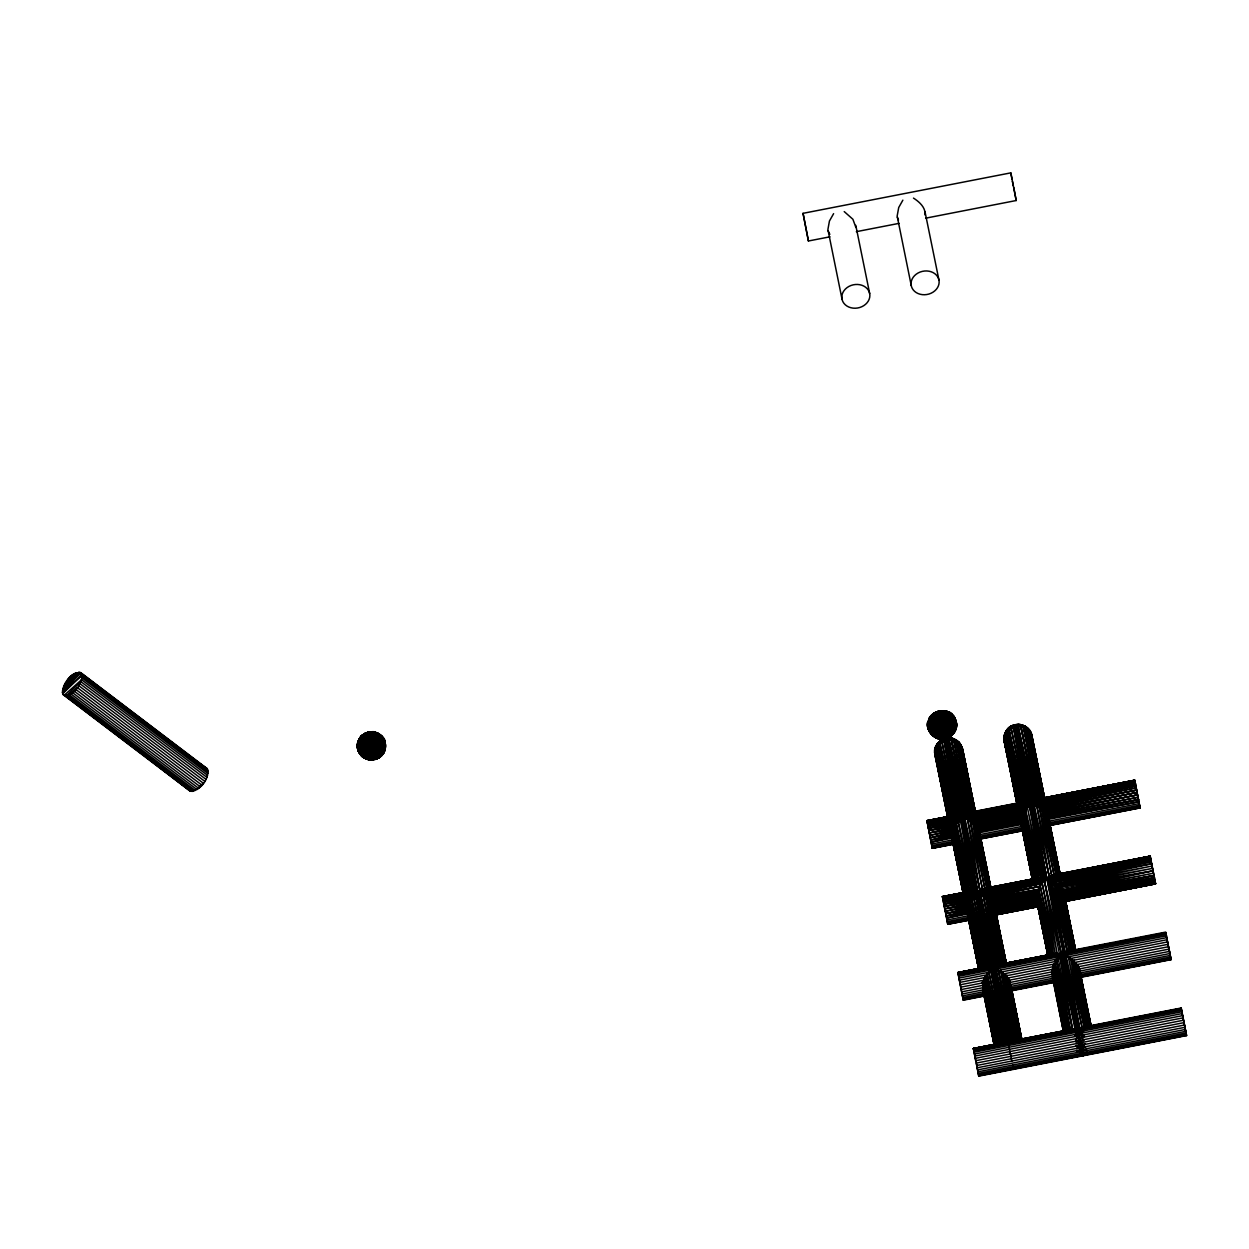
<?xml version="1.0" encoding="UTF-8"?>
<svg xmlns="http://www.w3.org/2000/svg" width="1249" height="1249" viewBox="0 0 1249 1249"><rect width="100%" height="100%" fill="white"/><g stroke="black" fill="none" stroke-linecap="round" stroke-linejoin="round"><path stroke-width="1.5" d="M829.976 236.81L808.415 240.995L803.045 213.329L1010.831 172.862L1016.202 200.527L925.681 218.169M808.415 240.995L803.045 213.329M944.869 909.678L942.417 896.626L970.13 891.24L982.401 891.911L979.357 891.88L994.235 967.101L988.412 969.677L997.889 967.834L990.348 968.506L1007.006 1043.555L1008.505 1043.977L1015.702 1040.214L1071.689 1029.332M985.149 995.875L963.276 1000.215L957.905 972.549L986.007 967.116L993.017 968.053L998.263 967.351M1184.099 1022.619L1186.55 1035.593L978.763 1076.138L976.312 1063.086L1184.099 1022.619L1181.179 1008.005L1082.945 1027.146M1010.831 172.94L1011.971 179.107M1016.202 200.527L1013.751 187.475M1137.168 793.287L1134.716 780.25L1038.512 798.954L1026.694 804.34M1140.087 807.838L1050.659 825.246L1140.087 807.9L1137.636 794.864L1044.305 812.521M1155.575 883.761L1065.054 901.481L1155.575 883.761L1150.204 856.174L1054 874.878C1043.664 878.188 1035.764 889.585 1036.701 900.513L1048.192 956.734L1036.701 900.513L994.657 908.71M1067.458 951.223L1165.692 932.097L1166.831 938.327M1076.06 964.728L1168.611 946.695L1171.062 959.747L1169.923 954.205M1181.179 1008.005L1184.552 1025.835M1186.55 1035.671L1186.066 1033.423M373.31 758.643C368.346 762.686 364.193 727.48 374.575 732.273C383.552 737.987 363.334 745.372 361.991 736.957C370.922 723.78 395.777 754.396 375.84 758.127C354.013 765.949 358.088 734.412 374.107 732.133C391.999 737.207 362.272 752.039 359.712 739.08C367.955 722.749 380.523 747.308 378.509 757.144C371.015 766.652 374.435 738.643 369.017 733.741C366.722 730.103 374.45 742.624 374.341 745.153C374.856 748.385 379.883 759.142 374.528 758.846M855.893 227.474L852.895 219.262L844.215 211.581M357.963 743.405C355.481 764.841 403.63 746.605 377.307 733.147C369.048 728.386 367.799 735.833 369.314 742.733C369.798 746.324 370.422 761.515 373.701 758.596M938.296 712.476L938.436 711.243L943.651 738.752M62.45 692.399C63.137 683.625 71.224 670.9 80.982 672.852L206.975 768.494C210.628 777.799 199.949 791.741 190.051 791.039L63.246 694.709L62.45 692.399L82.059 674.866L80.982 672.852L62.778 689.151M361.398 736.083C357.027 746.761 382.053 743.967 378.666 734.334C372.186 729.307 363.459 737.316 361.055 743.498C359.525 747.214 359.134 751.773 361.336 755.317C364.474 759.345 361.586 755.255 360.321 753.772C349.907 742.031 368.986 728.37 380.008 735.599M944.4 738.393L939.545 713.366C928.897 709.822 936.609 722.547 943.62 716.38C951.722 710.587 937 709.635 939.545 713.366C947.039 720.985 940.716 752.304 955.797 729.4C958.498 722.781 954.08 715.099 947.132 713.647C933.284 708.605 945.54 727.808 944.338 734.225L935.923 734.584L929.693 731.82C925.103 722.359 937.843 714.647 940.669 711.243M357.386 746.98L357.355 745.372M377.307 733.147C370.375 731.836 363.24 736.691 360.149 742.733L357.401 745.044L360.789 736.645L357.417 744.404L359.337 753.069L365.801 758.752L370.953 758.689M357.823 749.541C353.326 734.1 375.668 729.197 383.818 739.939C378.041 725.591 352.062 737.691 358.588 751.648M357.745 748.9L359.306 749.728L358.806 748.822L359.072 752.195L358.198 748.541L358.073 749.822L358.994 752.523L362.553 756.847M357.87 742.203L357.573 743.467L359.493 739.736C365.067 727.902 388.689 736.27 385.035 749.572C387.096 736.941 367.034 728.557 359.431 738.518C354.497 750.352 375.918 749.228 380.851 742.609C388.345 734.256 366.488 725.981 367.752 738.502C366.035 743.779 365.286 763.201 373.498 758.627M380.336 734.927C387.362 746.184 356.964 752.085 359.103 739.065M376.308 734.069L375.496 732.991C392.982 738.94 360.227 753.647 359.197 739.361C367.409 721.173 395.215 752.897 376.417 758.424M373.295 759.423C368.658 759.486 357.979 757.753 361.32 751.695C360.227 743.093 368.049 729.135 377.963 733.413M375.387 759.439C376.121 754.412 372.577 733.335 366.55 733.881C364.146 737.441 371.999 737.472 372.702 734.474C370.688 730.15 359.65 734.178 361.461 739.143C365.411 745.512 383.521 739.439 376.011 732.585M369.72 732.086C391.811 734.896 352.077 746.793 366.176 732.898C374.825 736.582 381.476 748.479 378.79 757.706C371.921 759.127 384.005 758.549 385.332 748.323M365.254 734.271L364.255 735.208L364.817 733.725L368.752 732.039L373.966 758.986L380.492 756.582L381.757 753.772M381.694 736.769L380.664 735.692C390.297 746.652 360.711 754.989 357.667 742.843M383.006 751.289L382.444 754.646L378.666 757.003M382.647 737.378C388.064 749.541 359.119 755.551 357.807 743.124M357.339 746.012C358.291 760.407 389.657 754.006 384.052 740.876L384.192 741.844C386.971 747.292 383.818 755.395 378.15 758.252M358.104 741.313C366.722 722.406 396.963 747.105 378.65 758.034M385.441 744.154L385.082 749.244L381.741 754.162M385.504 746.73L383.802 752.71M384.52 751.071L385.519 744.794M931.301 733.022L928.085 728.276L928.46 724.373C926.914 717.988 933.3 712.133 939.545 713.366L940.325 728.698L943.042 738.971L941.137 737.534L939.529 730.962L939.435 712.836L938.28 729.931L939.873 736.988L942.261 738.986L937.796 738.502L933.362 736.114L930.13 732.96L928.132 728.604L931.301 719.471L939.545 713.366L937.999 711.415L937.359 712.726M955.204 730.852C960.387 721.86 950.942 708.714 941.387 713.054C938.826 714.131 950.817 708.995 952.487 714.896C970.083 741.797 899.202 732.866 939.545 713.366C934.814 707.84 933.503 719.565 940.169 716.458C945.196 717.004 946.461 710.01 940.606 711.29M928.647 721.828L927.695 726.059M928.46 724.373L929.037 731.024L935.345 737.519L931.114 734.209L928.46 729.525L927.726 723.483L929.99 717.988M927.976 721.906L927.71 724.108M956.125 721.516C956.75 733.413 931.114 738.065 928.71 726.949L928.023 722.203L930.208 716.864M927.835 726.372C937.905 755.317 976.125 722.718 940.684 712.617C979.653 712.96 923.214 744.232 929.74 717.582M948.74 736.192L947.429 737.363L951.691 735.489L952.753 732.695M949.662 735.926C951.847 736.332 955.61 730.821 953.518 731.945M953.377 717.02C964.103 731.008 922.699 738.424 928.694 720.907M937.765 711.665C930.443 712.289 933.721 720.985 940.013 718.472C948.584 712.461 955.985 726.044 953.065 733.803L949.818 735.661L954.548 731.867L955.532 727.418L954.798 731.649M931.239 716.864L930.583 717.41C931.832 713.585 936.219 712.117 939.857 711.399C939.201 712.242 942.386 714.241 944.853 713.616C954.954 714.475 961.34 729.4 950.973 734.662M956.5 725.669C953.861 736.551 932.066 740.438 928.132 728.604M956.031 727.012L956.297 722.125M381.476 735.958L382.506 737.129L376.808 733.647C370.157 728.105 364.989 739.252 363.584 744.623C362.678 748.573 362.46 752.975 364.365 756.66C368.502 760.469 364.489 757.113 361.726 755.973C349.174 741.032 382.116 721.219 384.676 743.374L383.084 738.19M366.41 758.33C359.212 757.394 356.746 748.416 360.149 742.733M384.208 743.873L384.192 741.844M955.204 722.812L954.127 717.113L950.13 712.976M376.948 758.065C385.41 756.41 380.055 744.545 376.417 740.298C373.904 737.347 370.797 734.037 366.722 733.741C361.195 734.615 364.458 734.318 368.268 734.131C392.904 736.145 387.362 763.92 363.959 757.066C360.18 750.914 362.444 742.765 366.394 737.238C368.19 733.819 380.32 728.963 369.766 733.694C362.585 739.065 359.884 762.998 372.764 758.627M384.817 744.841L384.036 748.729L377.573 753.131L367.503 754.849L359.571 752.429L360.243 754.396M357.401 746.34L359.041 739.283M383.974 747.464L384.676 749.025L383.474 753.272M1181.413 1009.114L1009.723 1043.024L994.844 967.803L995.64 967.475L993.626 967.944L1009.723 1043.024L1082.633 1030.269L1080.198 1030.191L1077.762 1030.487L1075.857 1042.119L1083.945 1040.542L1077.528 1029.348L1012.158 1041.494L995.64 967.475L993.283 966.726L990.441 968.194M944.947 715.474C951.629 718.394 958.03 728.542 952.222 734.99C944.369 739.392 932.191 742.39 934.908 754.568L947.694 817.205M1084.054 1032.345L1077.762 1030.487L1073.156 1032.111L1076.17 1030.878L1046.787 878.64L1015.812 726.793L1013.407 725.388C1006.725 726.996 1003.056 734.553 1004.18 741.079L1016.951 803.716M1016.889 803.076L1004.774 743.046C1002.619 736.723 1005.351 729.447 1011.19 726.075M373.357 731.976C364.286 734.771 362.475 754.755 370.438 759.938M927.726 725.716L928.694 722.765M936.094 712.055L939.545 713.366C937.593 714.522 941.699 714.303 940.31 712.617M956.484 724.077L956.375 726.934M369.782 732.632C369.47 737.004 369.782 755.567 374.762 759.611M1140.087 807.9L1135.497 783.982L962.386 817.908L962.136 814.66L966.913 815.987L982.401 889.069L972.924 893.753L987.288 967.069L957.983 972.893L988.63 967.132L974.86 892.582L972.924 893.753L988.63 967.132L958.139 973.658L991.519 967.632L976.921 892.254C975.594 890.162 980.309 890.412 979.965 891.833L994.235 967.101L1062.274 954.564L1067.739 954.408L1054.781 882.637L1046.787 878.64L1039.387 877.75L982.401 889.069L969.614 818.329M1031.393 801.171L1031.299 802.717L927.71 824.449L932.316 848.29L926.93 820.702L955.048 815.269L966.913 815.987L979.965 890.35L1044.804 878.109L1030.503 802.904C1024.508 803.169 1034.281 799.313 1036.17 802.498L1051.658 875.58L1150.282 856.517L1049.238 876.86L1032.923 802.482L1028.052 803.248L1028.926 803.372L1044.804 878.109L977.53 892.129C977.545 889.413 973.361 892.863 975.734 892.582L991.519 967.632L958.389 974.798L1166.16 934.33L1169.517 952.16M980.153 890.022L978.748 891.942L994.235 967.101L1165.926 933.19L1166.16 934.33M375.403 732.336C363.084 730.337 359.712 762.374 372.592 758.611M63.246 694.709C72.988 697.957 82.153 683.796 82.059 674.866L62.544 693.086M384.364 747.136L384.52 745.512M385.051 745.809L384.255 749.962M360.009 739.986L360.274 738.346L358.338 742.765C361.507 734.896 372.202 731.711 379.696 735.021L378.369 733.631M941.871 710.759L939.623 713.741M962.542 753.303L962.027 747.199L959.201 742.452L953.346 738.534L947.288 737.784L950.864 734.974M1086.708 1051.923L1086.458 1053.719L1078.371 1055.28M384.895 741.625C378.525 725.575 352.827 738.112 358.557 751.352M1005.461 734.193C1007.521 720.142 1030.316 721.969 1031.877 735.692L1044.773 799.188M1031.143 739.002C1033.376 730.681 1024.336 723.233 1016.436 724.623C1013.126 729.65 1001.526 731.867 1004.18 741.079L1017.201 804.559L1003.993 739.033L1017.748 804.387L1004.258 736.957L1018.044 803.45L1005.258 732.913C1011.019 723.749 1029.238 724.139 1031.877 735.692L1044.835 799.563L1031.284 733.709L1044.273 799.219L1030.284 731.883L1043.649 798.47L1027.849 728.51C1021.729 724.498 1012.736 725.903 1006.991 729.9L1005.991 733.007L1019.481 803.794L1023.118 801.952L1031.299 802.717L1135.497 783.982L1134.716 780.25L1038.512 798.954L1023.04 726.996L1018.341 724.279L1015.812 726.793L1009.317 727.652L1007.428 731.243L1021.058 802.654L1005.258 732.913M357.526 743.779C357.792 757.128 383.021 753.131 384.833 741.953C380.367 731.305 361.71 731.492 358.01 742.484L358.51 740.954M953.455 733.585C960.856 724.732 949.802 713.07 940.247 713.241L941.652 710.978L943.495 711.352M993.314 969.552L978.326 890.787M383.115 747.464L383.365 745.856C380.836 735.973 362.944 728.682 359.166 739.502M925.009 214.969C925.852 207.521 919.17 201.729 913.472 198.091M1011.846 1061.025L946.555 740.282L945.103 738.518C938.093 740.095 933.628 747.589 934.908 754.568L947.944 818.048L934.736 752.523C934.455 745.06 940.466 738.221 948.038 738.034L948.522 738.799M934.705 750.758L935.985 746.402C941.559 737.94 957.421 737.441 962.027 747.199L975.391 811.803M1003.977 737.269L1005.742 732.133M385.379 748.01L385.301 744.529M928.913 728.526L929.646 732.148M941.699 741.906L943.182 738.908L946.555 740.282C951.691 738.612 958.842 739.876 961.027 745.372L975.001 812.709L962.027 747.199L962.792 751.227L962.23 750.087M934.408 713.148L936.547 712.18L939.545 713.366C922.402 715.818 927.008 733.788 943.198 728.245C960.122 726.856 956.016 708.979 940.247 713.241L945.056 726.621L946.664 738.112M954.189 731.633C938.826 749.868 920.263 728.011 939.545 713.366L938.826 713.007M384.317 750.493L385.27 747.105M366.129 733.944C366.582 732.101 368.97 732.289 371.546 734.334C370.891 737.019 364.677 735.474 368.112 733.491M993.283 966.726L993.017 968.053L988.053 968.771M1013.282 726.2L1013.485 725.294M379.852 734.74C369.329 728.979 354.045 741.797 359.337 753.069M931.535 715.349L935.595 712.445L939.545 713.366C936.922 720.33 933.019 740.298 945.025 737.925C955.969 734.849 945.274 718.612 940.247 713.241L942.089 710.978L944.369 711.368M954.002 732.913C958.045 724.014 948.772 714.537 940.247 713.241C944.447 705.95 957.218 716.645 947.476 720.564C942.839 724.03 927.929 725.013 930.755 716.192M384.754 749.587L385.348 747.698M927.882 722.531L931.473 716.676L939.545 713.366C935.954 720.361 932.16 737.16 942.573 739.049M956.328 727.246L954.798 730.821M378.822 756.738L381.757 754.708L382.178 747.089M955.797 729.4L956.266 722.484L954.658 720.283M941.684 738.768C931.036 737.394 934.908 719.83 939.545 713.366L934.158 713.21L931.957 716.333L932.753 715.833M1005.757 744.888L1006.038 743.889M1080.323 1056.076L1079.323 1056.092L1085.849 1054.827L1082.883 1055.046M939.623 742.983L940.856 740.282L946.555 740.282C950.942 738.19 957.561 738.705 959.654 743.748L974.361 811.959L961.027 745.372L962.62 749.181L975.516 812.677L962.027 747.199M1008.88 729.51L1010.113 726.793L1020.652 725.607L1025.086 726.372L1027.209 728.87L1042.509 799.313L1029.457 730.134M362.538 735.505L360.93 737.784C361.57 737.144 358.9 737.472 362.413 735.193M380.742 755.536L379.961 755.723M929.412 718.144C927.398 731.243 958.295 725.232 951.348 713.866M948.178 817.018L934.736 752.523L948.475 817.876L934.986 750.446L948.787 816.94L935.657 748.416L937.734 743.389C943.37 740.532 953.377 735.193 957.952 742.359L973.252 812.802L960.184 743.623M935.985 746.402L950.942 816.659L950.224 817.283L936.734 746.496L940.044 741.141L946.555 740.282C951.785 735.333 958.529 740.813 961.355 745.559M936.063 753.725L935.501 756.535L934.908 754.568M937.375 744.498L943.292 739.33L946.555 740.282L950.489 737.894L952.862 738.94M942.417 896.704L970.13 891.24L955.797 821.015L971.8 891.146L942.417 896.626L971.8 891.146L957.437 817.83L969.255 812.443L1023.118 801.952L1009.192 729.697L1011.815 726.356L1015.812 726.793L1022.104 725.154L1025.242 727.777L1040.651 798.845L1083.96 790.539M359.384 751.414C363.147 758.799 377.869 756.02 383.537 750.29L383.365 745.856M929.693 731.82L934.627 737.129L939.779 738.3L934.549 736.52L932.347 729.026L934.393 720.189L939.545 713.366C935.61 711.103 929.756 715.037 928.819 720.017L931.145 715.974L937.999 711.415M384.458 751.32L384.989 749.853L383.1 753.178M383.537 750.29L384.505 748.089M382.444 754.646L384.036 748.729M955.173 730.618L951.691 735.489M956.094 727.589L954.798 730.306M1007.116 730.759L1007.74 729.073L1011.206 726.98M979.653 891.099L979.357 891.88L982.37 890.943L978.748 891.942L981.027 890.225M357.917 741.922L358.588 740.735M383.88 748.947L384.286 747.964M948.038 738.034L946.555 740.282L939.217 742.89M364.24 757.44L367.487 759.439L372.702 759.72M382.194 751.508L382.834 749.993M962.136 814.66L958.795 816.737L960.45 816.596L975.531 891.583L942.901 898.874L947.788 924.291L969.661 920.029L947.788 924.213L945.337 911.239L970.723 905.603M936.438 713.429C942.636 722.375 947.897 705.139 935.47 713.897L939.545 713.366C933.346 719.268 929.006 734.834 939.029 738.799M955.688 727.964L954.736 729.806M362.788 754.818L361.898 756.254L363.99 757.066L360.321 753.772M929.162 718.69L932.082 714.725M954.861 731.43L952.503 734.631M947.694 737.191C957.312 732.741 946.929 717.098 940.247 713.241L942.948 711.071L945.228 711.43M368.814 759.72L363.053 757.035L361.32 751.695M1083.414 1055.686L1082.883 1047.833L1085.131 1043.711L1075.951 1045.491M359.915 753.241L358.635 751.305L361.289 748.557M949.084 737.285L947.21 738.081L947.741 734.162L946.367 727.402L940.247 713.241L943.979 710.993L948.975 712.352M364.739 733.522L361.148 737.066M935.126 712.789L934.705 713.71L936.453 713.007M382.506 753.459L384.895 749.291C379.555 756.894 364.724 760.048 358.728 751.945L364.927 758.362L363.194 756.769M1030.503 802.904L1080.198 1030.191C1083.648 1033.142 1070.159 1033.563 1076.966 1030.659L1061.603 954.704L1044.429 880.873L977.873 893.831L961.246 816.378L958.795 816.737L962.042 816.206L962.932 814.613M1032.189 801.124L1031.299 802.717L1028.255 802.779M1062.571 956.063L1062.04 953.424L996.686 965.571L982.76 893.8L999.075 964.571L1056.092 953.44L1000.215 964.29L994.235 967.101L978.139 892.02L978.826 890.834M360.446 737.129L358.963 740.329M357.464 744.716C360.508 756.113 386.956 750.992 383.552 738.705M384.551 749.025L385.254 745.512M955.75 729.135C940.466 747.292 914.611 728.838 939.545 713.366C930.24 709.963 931.036 722.187 939.498 719.596C945.368 720.97 952.862 711.227 943.495 710.9M993.814 966.71L993.017 968.053L989.021 967.616M935.595 712.445C921.637 719.486 932.004 730.415 943.76 725.763C958.389 724.717 953.346 707.668 940.247 713.241C944.9 719.908 951.082 730.056 947.569 737.972M373.123 758.643L371.952 759.907M953.065 733.803L949.162 737.191M380.57 755.91C388.33 747.573 380.196 755.676 375.762 756.316C371.874 757.503 362.725 758.299 361.96 754.49M382.6 754.349L379.321 756.972M935.204 749.213L936.188 747.667M930.13 717.035L931.114 715.724M373.966 758.986L367.846 759.298L364.302 757.909L374.856 757.862L383.443 753.069M361.211 755.005C363.272 754.911 364.427 760.36 366.972 758.284M383.131 751.757L383.74 750.883M1080.557 1031.549L1077.762 1030.487L1074.952 1035.437L1082.259 1034L1084.382 1036.529M358.401 750.368L359.181 749.431M374.778 759.127C389.11 756.145 372.92 727.168 362.21 735.271M934.564 712.82L932.909 715.146L933.706 714.693M833.614 213.641L829.445 221.011L827.9 229.519L841.998 299.026M902.871 200.152L898.718 207.521L897.157 216.03L911.255 285.553M381.507 755.692L382.428 753.896L381.679 754.568M383.865 752.491L377.62 758.408M933.893 714.1C922.293 719.908 937.39 727.824 944.103 723.265C957.53 722.359 949.802 705.076 940.247 713.241C949.865 714.881 959.029 735.723 947.772 736.364M361.211 754.115L361.336 755.317M1010.675 728.12L1013.439 727.449L1026.928 801.796L965.711 813.724L951.426 740.064L953.783 740.485L969.255 812.443L972.362 812.49L958.576 742M1025.851 727.277L1038.512 798.954L1134.716 780.313L1037.357 799.235L1020.683 726.575L1018.45 726.215L1016.421 726.684L1032.517 801.764L1134.951 781.343L1034.968 800.234L1021.073 726.106M372.951 758.643L371.421 759.907L365.598 758.627M360.836 736.91L362.819 735.458L361.429 736.41M1077.2 1047.552L1079.058 1045.319L1077.762 1030.487L1074.686 1031.893L1075.389 1031.128L1044.429 880.873L942.901 898.874L942.495 896.969L973.611 891.255L959.669 816.846L975.531 891.583L942.667 897.734L973.611 891.255L957.437 817.83M364.817 733.725L367.175 732.507M949.084 736.988L947.242 738.018M382.506 753.022L383.193 752.226M930.583 716.348L931.52 715.24M932.722 714.256C926.742 725.747 956.593 720.251 947.023 711.524M929.771 717.785L934.268 714.381L939.545 713.366C931.832 717.285 926.274 729.463 933.393 736.301M945.852 716.13L947.101 713.351L944.431 711.103M947.132 737.534C948.803 737.628 953.455 733.803 951.02 734.35M954.736 731.211C949.302 736.785 939.935 738.581 932.8 735.489C927.945 728.089 932.581 717.707 939.545 713.366L931.535 716.27L932.144 715.63M947.179 736.972L950.052 736.582L954.08 732.741M364.427 733.709L363.584 735.037L369.236 734.303L374.513 737.488L379.04 742.702L381.757 748.682M944.213 738.784L945.103 738.518M365.863 746.215L363.881 748.245M357.807 742.531L359.29 741.391L358.151 741.578M957.952 742.359L971.394 812.318L955.969 741.266L953.783 740.485L968.1 812.724L951.426 740.064L947.164 740.173L962.042 816.206L965.227 815.488L964.478 815.909L979.965 890.35L1042.884 877.766L1028.926 803.372M1023.571 726.465L1037.357 799.235M360.914 753.241L362.148 752.039M364.989 746.106L363.006 748.026M936.485 745.606L938.483 742.562L941.933 740.454M951.738 738.159L948.21 738.081L946.555 740.282C946.789 735.146 944.103 742.609 941.403 741.609M974.251 891.177L972.955 892.254L976.921 892.254L993.017 968.053L997.264 966.461M65.26 683.281L76.095 672.727M62.466 690.869L80.982 672.852M77.376 687.621L70.928 693.898L196.92 789.54L203.368 783.248L77.376 687.621L69.288 694.85L195.281 790.492M360.711 736.769L362.803 734.802M931.02 715.849L936.032 712.195M364.005 752.554L364.895 751.711M363.334 745.762L364.333 744.81M1075.592 1032.517L1077.762 1030.487L1080.01 1031.955L1082.259 1034L1082.54 1037.482L1076.014 1038.746M958.998 816.268L962.042 816.206L963.682 814.676M1032.939 801.202L1031.299 802.717L1028.645 802.342M358.806 746.871L357.636 748.229L357.526 747.292M358.276 744.81L357.839 745.981M361.242 750.68L362.038 749.946M69.522 677.598L72.848 674.632M67.961 679.378L74.503 673.539M64.183 685.295L78.921 672.118L100.435 688.449M63.356 687.262L80.061 672.321L207.646 769.353M64.042 695.396L81.575 679.721L207.568 775.364M199.325 786.87L203.368 783.248M363.881 743.498L360.945 746.012M359.212 748.401L362.585 745.512M983.306 981.761L996.671 1045.054L1000.308 1043.212L1007.006 1043.555L992.409 968.178L990.348 968.506L991.222 968.506L1007.006 1043.555L973.861 1050.721L978.763 1076.138M379.649 757.347L381.679 755.489M931.988 714.787L933.549 713.507M969.255 812.443L956.593 740.766M361.242 744.919L362.21 744.139M359.509 746.293L360.337 745.637M362.616 743.03L360.664 744.56M358.604 745.341L362.038 742.765M362.538 741.703L363.568 740.922M358.853 739.627L359.712 739.08M1016.436 724.623L1017.779 725.326M364.755 738.924L361.648 741.11M949.63 736.894L951.691 735.442M947.679 737.597C955.516 731.727 946.133 718.159 940.247 713.241L945.602 711.227L950.708 713.944L949.381 712.57M364.396 738.752L362.288 740.142M372.436 758.58L369.314 759.767M380.024 755.411L380.914 754.818M1075.061 1032.236L1077.762 1030.487L1082.883 1047.833L1076.263 1048.676M358.572 741.282L359.884 740.485M362.413 735.349L366.66 732.695M934.127 713.585L938.436 711.711M950.052 736.582C956.578 729.057 947.601 717.067 940.247 713.241L944.431 711.477L948.303 712.086M359.509 741.859L360.352 741.328M995.64 965.945L993.017 968.053L989.739 967.101M956.999 816.128L962.042 816.206L964.337 814.863M370.641 732.039L372.249 731.805M1040.651 798.845L1027.849 728.51M363.818 734.053L365.254 733.241M950.817 735.786L947.507 736.676M948.647 737.472L950.083 736.66M943.229 714.209L940.247 713.241C966.867 707.824 933.05 733.741 930.927 716.489C951.129 701.126 919.389 742.671 943.744 738.893M1084.881 1055.186L1086.177 1054.531M363.849 734.131L361.788 735.802M364.817 733.428L366.176 732.898M378.79 757.706L374.997 759.33M378.463 758.065L375.73 759.267M934.752 712.789L936.5 711.977M361.304 738.784L362.257 738.331M939.841 738.424L942.558 738.799M936.36 711.946L937.343 711.821M1057.731 956.156L1062.274 954.564L1078.574 1030.347L1081.134 1030.628L1079.386 1030.253L1048.817 879.374L1150.672 858.406L942.901 898.874M373.685 759.033L367.487 759.439M376.277 758.861L375.434 759.189M377.807 758.393L375.059 758.674M935.407 712.461L936.984 711.774M930.583 820.655L927.008 821.28L953.861 815.441L939.919 743.186L956.312 815.222L926.93 820.702L955.048 815.269L939.919 743.186M987.288 967.069L971.332 896.923L984.837 967.288L981.917 968.506L968.475 902.121M945.196 715.224L940.247 713.241L945.274 711.992L950.239 713.117M366.316 759.017L369.47 759.611M955.75 821.015L968.615 891.552L948.225 896.017M1022.291 812.693L1036.545 878.578L1039.387 877.75L1025.054 807.525L1041.057 877.657L982.401 889.069L1042.884 877.766L1027.115 806.23L1041.057 877.657M959.919 815.41L962.042 816.206L964.868 815.129M1034.125 801.639L1031.299 802.717L1029.176 801.936M379.446 757.316L376.355 757.893M933.768 713.538L938.624 713.148M371.562 758.939L367.846 759.298M368.096 733.007C354.903 741.11 385.27 736.067 369.595 732.351M362.913 736.988L364.911 734.006L367.768 732.757M361.148 737.613L361.976 737.316M956.5 724.373C955.688 716.785 947.304 712.383 940.247 713.241L941.293 712.867L940.247 713.241C947.726 713.148 956 718.659 956.234 726.653L952.409 731.008L944.338 734.225M1082.883 1047.833L1086.021 1046.771M1086.552 1049.566L1076.794 1051.471M362.866 736.676L363.865 736.364M367.425 759.095L368.283 759.127M366.503 732.835L367.69 732.351M936.812 711.899L938.202 711.524M936.531 712.554L938.28 712.039M977.264 890.865L977.53 892.129L963.666 815.972L965.227 815.488L962.854 816.065L978.139 892.02M1032.923 802.482L1034.5 801.999L1032.923 802.482L1046.787 878.64L943.198 900.373L976.234 895.127L943.557 902.168L974.626 896.579M995.64 967.475L994.235 967.866L1009.723 1043.024L995.453 967.756L1010.941 1042.197L1077.528 1029.348M367.362 732.414L368.221 732.211M367.237 732.585L368.346 732.32M374.403 759.236L375.746 758.924M374.544 759.454L375.652 759.189M937.671 711.493L938.53 711.274M937.562 711.665L942.589 711.384M952.284 833.91L930.318 837.704L953.752 831.772M967.772 909.834L945.805 913.628L969.24 907.695M1017.295 724.561L1011.706 725.966L1013.407 725.388M957.78 823.31L928.475 828.306L959.185 820.874M952.753 836.346L930.755 839.999L952.441 834.754M971.441 899.545L943.963 904.229L974.673 896.798M968.24 912.27L946.242 915.923L967.928 910.677M954.611 826.432L928.928 830.538L956.047 824.09M971.925 902.059L944.416 906.462L971.535 900.014M953.284 829.32L929.381 832.911L954.736 827.057M952.893 837.127L931.176 842.138L953.034 837.876M970.614 904.979L944.869 908.835L970.223 902.98M968.381 913.05L946.648 918.046L968.521 913.8M949.474 736.192L947.648 736.52M953.424 830.085L929.849 835.316L953.611 831.022M368.002 732.382L369.548 732.086M374.919 759.142L373.232 759.47M374.887 759.392L373.342 759.689M938.358 711.306L940.466 710.9M959.138 820.655L928.069 826.245L960.762 819.297L927.71 824.449L927.414 822.95L960.543 815.784L945.946 740.407L943.885 740.735L959.076 815.472L927.18 821.811L955.048 815.269M986.445 897.969L1040.323 886.306L1055.592 955.344L1042.244 883.465L979.965 894.503M994.969 910.318L1036.873 901.263L1038.481 904.167L995.312 913.3M1072.173 950.754L1059.87 887.055L1153.124 870.787L1062.384 890.318L1054.781 882.637L1151.75 863.762L1056.623 884.011L1069.363 952.909L1054.781 882.637M1029.223 806.167L964.493 818.548L1135.497 783.982L927.414 822.95L927.18 821.811L957.671 815.285L944.182 740.922M930.318 837.704L952.113 833.083M982.26 896.282L1042.244 883.465L1057.341 954.283L1044.429 880.873L979.965 894.44M945.805 913.628L969.427 908.616M1181.648 1010.254L973.861 1050.721L973.627 1049.582L1004.118 1043.056L990.644 968.693L1005.539 1043.243L973.627 1049.582L973.393 1048.473L1000.308 1043.212L986.757 972.862L1001.495 1043.04L973.471 1048.817L1004.118 1043.056L988.818 971.55L1002.775 1042.977L973.471 1048.817M1075.67 950.38L1064.226 894.362L1154.029 875.455L1063.664 892.77L1075.561 950.598L1064.226 894.362L1154.435 877.594L1064.538 896.236L1064.538 897.297L1154.794 879.483L1064.538 896.236L1062.384 890.318L1153.592 873.176L1063.305 891.958L1075.186 950.723L1062.384 890.318L1074.546 951.16L1061.228 888.679L1153.124 870.787M994.953 912.098L1037.685 903.168L994.719 910.864L1037.357 902.574L1048.254 956.765M1154.794 879.483L1064.382 898.281L1155.106 881.091L1065.522 899.608L1155.341 882.372L1064.913 900.357L1155.497 883.262L1065.21 901.138M928.475 828.306L959.388 821.904M943.963 904.229L973.065 898.203M957.983 972.893L986.007 967.116L971.3 896.923M975.844 1061.525L973.471 1049.035L998.263 1043.914L985.336 976.25L999.231 1043.508M1027.599 807.947L968.724 819.984L1025.851 809.071M1035.202 806.386L1135.856 785.777L1034.937 805.074M976.234 828.04L1021.807 818.673M1046.49 813.599L1137.636 794.864L1044.445 813.255M1039.558 957.437L1043.274 956.687M1047.614 1034.875L1051.33 1034.125M1060.62 1032.22L1064.351 1031.471M975.703 825.355L1023.196 815.675M1044.086 811.413L1137.168 792.444L1041.9 810.32M930.755 839.999L952.597 835.565M946.242 915.923L968.084 911.489M995.031 910.49L1037.092 901.95L1048.567 956.515L1036.576 896.72L993.642 905.072M1095.248 788.744L1104.662 786.854M1114.077 784.965L1123.491 783.076M973.283 823.06L1024.586 812.709M1041.697 809.243L1136.699 790.086L1039.511 808.181M978.888 831.553L1022.603 822.779M1047.302 817.83L1138.542 799.547L1047.052 816.503M999.091 886.15L1034.672 878.953M1090.018 868.82L1093.781 868.055M1108.847 865.042L1112.609 864.292M1127.675 861.264L1131.453 860.514M1135.216 859.749L1150.204 856.174L1054 874.878L1039.34 806.713M1013.017 883.824L1016.748 883.059M1031.705 880.045L1035.437 879.296L1022.228 812.724M1026.007 809.852L968.974 821.233L1026.163 810.663M1037.419 807.572L1136.262 787.838L1037.279 806.87M928.928 830.538L956.234 825.105M976.499 829.43L1022.135 820.343M1046.849 815.425L1138.104 797.252L1046.709 814.723M982.401 889.069L1039.387 877.75M970.083 820.203L984.727 888.367L1037.872 878.063L1025.023 807.525M1082.212 1028.364L1048.817 879.374L1150.985 859.905L1050.846 880.311L1067.739 954.408L1052.845 881.404L1151.344 861.701L1050.846 880.311L1080.198 1030.191M944.416 906.462L971.722 901.029M1064.07 899.186L1155.106 881.091M995.469 914.58L1017.951 910.084M1021.713 909.334L1036.701 906.337M1020.683 726.575L1036.186 799.672L1134.716 780.25M966.601 819.25L1029.363 806.838M1035.062 805.714L1135.856 785.777M975.984 826.776L1021.635 817.767M995.5 914.377L1038.7 905.822M995.578 914.939L1038.809 906.368L995.515 914.658M982.791 893.784L997.889 964.993L1056.154 953.44M958.139 973.658L990.051 967.319L975.157 892.77L991.519 967.632L976.328 892.411L974.954 892.27M1043.524 798.626L1072.048 793.068M1081.556 791.21L1110.08 785.637M1113.874 784.903L1129.096 781.921M973.564 824.449L1023.025 814.77M1042.041 811.054L1137.168 792.444M1041.416 807.447L1054 874.878L1066.615 873.067M1070.424 872.333L1085.631 869.351M1089.44 868.617L1098.948 866.759M1102.742 866.01L1117.949 863.043M1121.758 862.31L1150.282 856.736L1151.75 864.527M1066.412 900.951L1155.575 883.824L1064.523 901.341M1016.545 961.746L1000.215 964.29L985.149 894.222L999.075 964.571M1020.324 961.012L1029.769 959.17M1039.215 957.327L1050.55 955.11M998.279 969.708L1013.376 1040.917L1075.483 1028.957L1012.158 1041.494L998.248 969.724L1014.563 1040.495L1071.58 1029.363M1020.714 1039.886L1024.477 1039.152M1033.922 1037.31L1056.592 1032.876M1060.37 1032.127L1067.926 1030.659M856.33 231.674L899.046 223.368M1026.928 801.796L1011.206 728.417L1025.57 801.733L966.913 813.146L951.426 740.064M1134.951 781.343L1033.75 800.937L1018.247 726.512C1018.388 723.998 1011.44 726.496 1014.032 727.246L1029.801 802.295L963.26 815.254L947.164 740.173M1014.032 727.246L1028.333 801.983L964.478 814.426L949.193 739.705L946.289 739.033M927.414 822.95L1135.2 782.483L1032.517 801.764L1017.029 726.606L1018.45 726.215L1017.638 726.543L1032.517 801.764L1018.247 726.512L1034.968 800.234L1134.795 780.594L1036.186 799.672M971.144 822.185L1024.43 811.85M1039.652 808.899L1136.699 790.086M979.122 832.786L1022.884 824.278M1047.614 819.453L1138.947 801.671L1047.505 818.829M931.535 844.027L951.582 840.124M979.481 834.691L1023.243 826.167M1047.973 821.342L1139.307 803.56M931.832 845.635L953.705 841.373M979.778 836.299L1021.635 828.149M1048.286 822.966L1139.619 805.168M932.066 846.9L953.939 842.653M980.012 837.564L1021.885 829.414M1050.425 823.856L1139.853 806.448M932.222 848.024L954.095 843.543M980.184 838.688L1023.946 829.945M1050.581 824.98L1140.009 807.338M1024.024 830.429L980.262 838.953L1024.024 830.507M1049.238 876.86L1036.17 802.498L1033.735 802.436L1049.238 876.86L1150.438 857.267L1046.787 878.64L1032.111 802.576L1034.5 801.999L1031.299 802.717L1029.847 801.593M982.057 895.19L1042.244 883.465M984.353 897.219L1040.323 886.306L1053.719 954.658L1038.731 889.319L986.476 898.296M988.568 899.077L1038.731 889.319L1051.955 954.142M988.974 900.404L1038.091 890.834L1051.908 954.267M990.972 901.419L1037.544 892.348L1050.315 954.22L1038.091 890.834M991.472 902.73L1037.107 893.847L1050.222 954.174M991.612 904.104L1036.779 895.299L1049.41 956.094M993.814 906.368L1036.498 898.062L1048.582 956.796M994.454 907.523L1036.529 899.327L1048.161 956.406L1036.498 898.062M1154.435 877.594L1064.398 895.127L1075.436 949.583M947.023 919.951L968.881 915.689M947.32 921.559L969.193 917.297M947.554 922.824L969.427 918.577M995.547 913.487L1039.449 904.932M947.554 923.183L951.192 922.48M1064.21 900.997L1155.497 883.262M947.71 923.729L969.583 919.467M947.71 923.948L967.756 920.045M986.007 967.116L957.905 972.549L963.276 1000.215M1054.234 953.861L1001.323 964.15L987.709 896.844L1000.215 964.29L1054.328 953.83M1065.662 951.925L1165.926 933.19M1071.314 951.051L1080.76 949.209M1090.205 947.366L1112.875 942.964M1116.653 942.214L1131.766 939.279M1135.544 938.545L1165.77 932.66M958.686 976.296L1166.472 935.829M959.045 978.092L991.847 971.706M995.547 970.988L1059.199 958.592M1066.708 957.124L1166.831 937.624M959.451 980.153L988.615 974.47M999.7 972.315L1057.731 961.012M1069.003 958.81L1167.237 939.685M959.888 982.385L987.241 977.061M1002.01 974.189L1056.295 963.619M1071.345 960.684L1167.674 941.918M960.356 984.758L984.056 980.137M1004.352 976.187L1054.89 966.336M1073.687 962.682L1168.143 944.291M960.824 987.163L984.524 982.557M1006.694 978.232L1053.485 969.115M961.293 989.551L983.166 985.289M1009.02 980.262L1053.953 971.503M1076.513 967.116L1169.08 949.099M961.73 991.847L983.603 987.584M1009.473 982.557L1052.517 974.173M1078.855 969.037L1169.517 951.379M962.136 993.97L984.009 989.723M1009.879 984.68L1052.923 976.296M1079.261 971.176L1169.923 953.518M962.495 995.875L984.368 991.612M1010.238 986.569L1053.282 978.186M1079.62 973.065L1170.282 955.407M962.807 997.483L984.68 993.22M1010.535 988.178L1053.594 979.794M1079.917 974.673L1170.594 957.015L1167.237 940.45M963.041 998.747L984.915 994.485M1010.769 989.458L1053.828 981.074M1080.151 975.953L1170.828 958.295M963.198 999.653L985.071 995.391M1053.984 981.964L1010.941 990.348L1012.923 999.965M1080.307 976.843L1170.984 959.185M965.024 999.512L983.244 995.968M1010.941 990.566L1053.984 982.182M1080.307 977.061L1170.984 959.404M1011.019 990.925L1054.062 982.463M1080.401 977.405L1171.062 959.669M1001.495 1043.04L973.393 1048.551L980.606 1047.817M1069.722 1029.785L1015.702 1040.214L1000.636 970.145L1014.563 1040.495M1079.245 1028.224L1181.257 1008.365M1086.802 1026.975L1107.582 1022.931M1111.36 1022.197L1126.473 1019.246M1130.251 1018.513L1171.812 1010.425M1175.59 1009.676L1179.368 1008.942M974.173 1052.22L1181.96 1011.752M974.532 1054.015L1182.319 1013.548M974.938 1056.061L1182.725 1015.609M975.375 1058.309L1183.162 1017.841M975.844 1060.682L1183.63 1020.214M976.78 1065.475L1184.567 1025.007M977.218 1067.77L1185.004 1027.303M977.624 1069.893L1185.41 1029.441M977.983 1071.798L1185.769 1031.331M978.295 1073.406L1186.066 1032.939M1079.058 1045.319L1080.635 1053.532L1083.757 1052.923M978.529 1074.671L1186.3 1034.219M978.685 1075.576L1186.472 1035.109L1184.099 1023.477M978.685 1075.795L1186.472 1035.327M927.008 821.28L930.692 820.562M934.377 819.859L950.942 816.659M978.67 830.413L1022.447 821.951M1047.177 817.174L1138.542 799.547M997.889 964.993L1058.106 953.393L996.686 965.571L979.965 891.833L995.453 966.273L1062.04 953.424L1081.525 1049.66M965.352 971.706L957.983 973.127L982.776 967.991L969.864 900.326L984.837 967.288L957.905 972.628L982.776 967.991L968.521 902.106M969.037 970.988L978.232 969.208M973.471 1049.035L978.997 1047.973M982.682 1047.271L997.405 1044.429L983.962 978.045L996.671 1045.054M1087.723 789.821L1129.143 781.89M929.381 832.911L954.923 828.056M976.265 828.196L1021.963 819.453M1123.928 861.779L1056.139 874.768L1041.541 807.432M1127.691 861.061L1150.282 856.736M999.262 886.228L1003.072 885.494M1006.881 884.76L1022.104 881.841M1031.627 880.03L1035.437 879.296L1021.245 814.645L1034.562 880.202M944.869 908.835L970.411 903.964M927.71 824.449L962.386 817.908M975.734 825.511L1021.448 816.846M943.198 900.373L977.873 893.831M995.141 912.332L1038.481 904.167M995.359 914.518L1038.138 906.399M987.756 896.844L1002.354 964.166L1052.579 954.658M1019.699 1039.746L1068.067 1030.581M951.8 816.143L926.93 820.78L953.861 815.441L938.171 744.732L951.8 816.143L936.734 746.496M927.008 821.061L957.671 815.285L941.949 741.906L956.312 815.222M971.41 823.544L1024.758 813.536M978.919 831.709L1022.728 823.481M947.96 896.173L951.597 895.502M955.251 894.815L964.353 893.113M1071.377 899.311L1075.202 898.593M1084.756 896.798L1094.311 894.987M1098.136 894.268L1107.707 892.473M1111.532 891.755L1153.576 883.839M1014.126 910.443L1017.888 909.74M1027.287 907.976L1036.67 906.196M976.531 829.57L1022.275 821.093M376.714 758.877C379.805 751.039 373.982 740.922 369.236 734.303L367.721 747.464L370.266 759.86M995.375 913.69L1038.7 905.79M927.18 821.811L960.543 815.784L945.352 740.563L943.885 740.735L944.759 740.735L960.543 815.784M945.337 911.239L969.099 906.93M994.704 908.882L1036.873 901.263L1048.145 956.515M973.627 1049.582L1007.006 1043.555L991.815 968.334L990.348 968.506M1052.845 881.404L1151.75 863.762M984.134 896.095L1040.323 886.306M1061.603 954.704L1063.648 954.361L1078.574 1030.347M368.814 732.46L369.657 732.304M939.857 711.399L944.806 711.118M1004.352 735.021L1019.481 803.794M935.095 748.51L950.224 817.283M934.158 820.047L937.718 819.438M963.338 972.206L966.913 971.581M1036.92 801.296L1031.299 802.717L1015.218 726.934L1013.142 727.246L1014.61 727.074L1044.804 878.109M940.107 738.424L935.236 737.441M369.267 732.148L371.593 732.445M369.236 732.398L372.483 732.414M373.67 759.376L371.546 759.642M372.561 759.782L373.638 759.626M940.263 711.087L942.089 710.978M942.698 738.643L943.557 738.534M940.138 737.862L935.642 737.534L933.19 735.239M940.247 713.241C946.43 711.899 954.189 714.709 956.078 721.173M1021.026 724.701L1015.812 726.793L1013.845 724.904M365.317 758.471L366.706 758.611M1028.052 803.248L1029.707 803.107M373.17 759.689L369.095 759.595M1081.291 1055.249L1082.087 1055.202M937.796 738.502C943.245 737.285 937.921 739.158 932.816 735.614M941.418 710.822L942.886 710.837M371.328 759.985L372.483 759.892M947.179 738.112L949.943 737.987L951.8 739.595M973.533 891.692L976.921 892.254L976.25 891.193M941.949 710.806L943.635 710.853M370.641 759.97L371.64 760.001M940.747 739.018L937.375 738.112M942.48 710.806L944.369 710.9M939.841 738.877L941.73 738.971M371.094 732.055C381.21 733.553 367.237 742.89 363.927 736.613M371.812 759.72L368.627 758.721M1081.868 1055.983L1080.635 1053.532M1017.467 724.607L1020.058 725.201M948.21 738.081L950.801 738.69M942.995 710.837L946.32 711.352M946.008 712.305L947.804 712.586L946.055 711.524L946.929 712.414M374.997 733.366L376.808 733.647M362.007 755.614L361.882 755.13M1023.696 810.898L1037.872 878.063L984.727 888.367L971.816 819.063L986.882 888.242L988.74 888.726L975.875 823.403M946.508 711.93C948.241 711.508 952.909 714.787 951.176 714.631L951.582 715.396M940.169 738.94L934.268 736.145L936.282 736.801M373.029 731.898L379.243 734.178M375.84 732.741L373.576 732.008M367.05 759.033L371.343 758.877M367.003 757.94L364.958 757.44L366.878 759.189M1030.628 732.07L1025.663 726.575L1022.119 725.45L1023.103 726.731M996.952 965.664L998.216 965.961L993.017 968.053L991.737 967.116M363.084 756.613L361.414 755.817M366.878 757.659L366.16 758.034M943.979 710.993L946.477 711.618M948.241 713.163L949.943 713.647M937.89 738.44L935.907 737.706M939.623 738.846L936.719 737.41M377.62 734.896L378.525 735.115L375.84 732.57M366.3 758.861L369.923 759.72M936.469 737.113L932.425 735.489L928.319 729.213M1006.647 731.008L1023.118 801.952M364.911 758.159L365.785 758.424M946.836 711.508L951.473 714.038L952.69 716.598M937.375 738.268L933.987 736.504M1005.336 963.806L991.441 899.374L1004.227 964.65L1003.337 964.337L989.708 898L1002.354 964.166M364.318 758.065L363.678 757.425L364.458 757.675M377.932 734.35L383.412 738.424M362.226 756.098L360.383 754.646M1025.21 727.23L1029.566 730.837M951.754 738.19L954.314 739.939M955.953 740.719L957.764 741.469M1008.474 729.4L1025.57 801.733M358.479 750.727L358.088 749.181M382.834 737.659L380.164 735.708L380.586 736.457M381.21 738.159L383.896 740.798L385.363 744.482M367.065 759.205L366.16 758.705M949.583 712.648L948.865 712.258L951.473 714.038M378.572 733.709L377.854 733.319L381.601 736.176L383.505 740.36L381.554 736.457M933.065 734.787L934.002 735.318M943.073 714.366L946.164 715.833M206.975 768.494L197.233 761.921M1024.024 725.903L1019.746 724.404L1015.812 726.793L1015.375 724.826M951.41 714.303L954.423 717.363M932.16 735.099L933.393 735.677M381.32 736.832L382.6 737.691M959.419 745.403L962.042 747.745M379.118 734.053L380.461 735.115M952.565 715.396L954.907 718.191L955.688 722.312L954.72 721.282M955.75 720.251L953.674 717.894L953.893 718.831M928.46 729.525C934.908 737.784 954.423 734.225 956 723.874M105.041 691.946L121.949 704.764M125.009 707.106L141.918 719.939M151.129 726.934L168.037 739.751M171.113 742.093L188.006 754.927M191.081 757.253L194.157 759.579M208.052 770.492L82.059 674.866L62.715 693.695L75.002 703.031M82.184 676.271L208.177 771.913M82.012 677.91L208.005 773.553M206.866 777.284L80.857 681.657L66.338 695.802L192.33 791.444M79.905 683.656L205.898 779.282M78.734 685.654L204.727 781.296M74.269 691.165L200.262 786.808M67.743 695.49L193.736 791.132M71.771 700.08L74.831 702.406M77.906 704.748L84.058 709.416M97.89 719.908L107.102 726.902M119.404 736.239L130.146 744.404M139.373 751.398L142.448 753.725M145.524 756.067L153.205 761.89M165.493 771.226L176.25 779.392M78.078 705.357L94.986 718.191M98.046 720.517L121.106 738.018M124.166 740.345L141.075 753.178M145.68 756.675L190.051 791.039M65.089 695.771L191.081 791.413M975.812 891.411L976.921 892.254M931.52 734.069L932.332 734.693L932.129 733.709M960.59 815.082L962.042 816.206L945.946 740.407M931.379 733.553L932.191 734.209M360.992 753.959L361.804 754.63L360.055 754.131L361.429 755.504M953.611 716.629L954.33 718.284M931.317 732.476L929.318 730.056M931.411 731.93L930.661 731.133L930.786 733.382M932.207 735.333L929.927 731.414M379.259 735.973L380.196 737.004M359.571 752.429L360.243 753.209M1030.238 732.991L1032.049 737.737L1031.487 736.598M829.836 234.359L828.056 230.706M955.048 719.814L955.86 720.907M935.766 737.175L935.111 736.145L936.032 736.129M383.958 739.564L381.694 737.659L381.975 738.549M948.647 712.789L949.537 714.053M992.237 966.929L993.017 968.053L992.752 966.788M381.086 737.144L381.897 738.362M357.995 750.149L358.635 751.305M382.428 737.456L383.911 740.173M383.068 737.894L384.161 739.83M898.484 220.136L897.313 217.217M382.584 738.003L383.318 739.346M1030.597 801.327L1031.299 802.717L1016.421 726.684M961.34 814.816L962.042 816.206M954.564 717.644C957.483 729.822 932.941 734.802 927.788 724.732M384.333 740.423L385.145 742.874M955.626 719.97L956.391 722.765M928.054 727.964L928.382 728.901M384.317 740.126L385.379 743.826M928.507 727.605L927.945 725.716M382.537 739.72L383.021 741.157M960.309 744.31L960.965 746.48M1004.18 741.079L1017.435 803.529M939.107 711.306L939.435 712.789M927.82 727.027L928.585 729.806M1082.664 1055.905L1082.415 1054.796M1086.333 1027.724L1070.143 956.703L1084.6 1028.801M1056.435 959.076L1072.719 1030.238L1059.62 955.313L1076.17 1030.878M986.819 972.846L1002.775 1042.977M1084.569 1028.833L1068.16 956.281L1082.259 1028.364M965.711 813.724L948.99 739.986L963.26 815.254L947.772 740.095L949.193 739.705L948.381 740.033L963.26 815.254M1070.705 1031.518L1054.874 960.325L1068.629 1031.112M985.445 976.218L1000.308 1043.212L973.393 1048.551L998.263 1043.914L984.009 978.029M963.666 815.972L979.965 890.35M986.882 888.242L974.173 822.061L988.74 888.726M989.754 898.015L1004.227 964.65M1005.242 973.939L1019.715 1040.573L1006.85 975.25L1020.136 1039.152M1003.244 972.768L1017.841 1040.089L1018.825 1040.261L1005.195 973.923M1068.566 1031.174L1053.937 963.619L1066.849 1031.065M1006.928 975.297L1020.823 1039.73L1008.63 978.841M953.44 828.056L967.288 892.067L954.377 824.418M1066.74 1031.065L1052.673 965.461L1065.413 1031.112L1052.189 969.318M1155.497 883.48L1152.187 866.822M992.409 968.178L1008.505 1043.977L993.626 967.944M1013.158 1068.285L1013.392 1069.394L1012.611 1065.054M1090.252 1026.21L1077.247 964.384L1089.378 1026.428L1075.951 963.073L1088.082 1026.928L1074.062 960.184M1072.079 950.77L1058.325 885.494L1152.187 866.01L1056.623 884.011L1070.783 951.722L1058.325 885.494L1152.655 868.367L1059.87 887.055L1073.562 951.769L1061.228 888.679M954.439 824.387L968.615 891.552M977.171 959.419L968.069 915.939L978.591 968.397L967.038 912.051L978.529 968.037L967.46 909.787M982.76 987.756L994.938 1045.647L982.198 981.964L995.234 1044.71L983.213 981.886L995.703 1043.899M1049.644 826.994L1050.44 830.741M1053.578 845.76L1059.48 873.91L1049.035 821.186M1079.948 974.376L1085.412 1000.465M1086.193 1004.18L1090.877 1026.537L1079.995 972.097M1009.192 729.697L1024.305 801.78M1051.705 971.379L1064.242 1031.284M983.541 855.487L986.679 870.506M987.475 874.253L990.223 887.399L979.778 834.675M977.967 963.198L978.748 966.976M983.556 991.862L994.641 1044.789L991.69 1029.644M1049.082 821.108L1059.87 873.27M1032.189 741.703L1033.766 749.259M1038.465 771.929L1040.433 781.374M1042.4 790.82L1043.961 798.376M1046.553 811.553L1059.745 875.143L1048.254 817.127M1028.911 730.259L1042.931 797.892M1058.809 875.69L1045.569 811.819L1059.105 874.394L1046.537 811.616M1020.917 818.579L1033.532 879.374L1021.136 814.66M979.825 834.597L990.613 886.759L979.622 832.568M968.428 781.64L969.208 785.418M972.346 800.531L974.314 809.976M977.67 826.916L990.098 886.759M993.158 902.824L1006.491 964.525L993.767 902.793M999.793 935.376L1002.931 950.489M1008.646 978.748L1021.448 1040.479L1009.598 980.59L1021.963 1040.448L1010.597 984.415L1021.651 1038.949M959.654 743.748L974.064 813.255M1014.875 1009.411L1017.623 1022.634M1018.419 1026.413L1019.2 1030.191M989.551 889.179L976.312 825.308L989.848 887.883L977.655 827.01M991.409 899.342L1004.649 963.229M951.66 832.068L964.275 892.863L952.238 830.054M967.148 907.992L979.762 968.787M1048.317 817.127L1060.26 875.112L1048.317 817.221M1079.636 970.208L1091.142 1026.288M1027.209 728.87L1041.619 799.001M1057.107 874.924L1043.867 810.476L1057.997 875.237L1045.507 811.772M1072.345 959.279L1086.396 1027.662L1074.312 962.011M1007.428 731.243L1022.025 802.248M1003.993 739.033L1017.279 804.137M1032.689 879.374L1020.652 820.64L1032.736 880.826L1021.198 824.512L1032.439 879.639M1021.198 824.512L1032.345 878.984L1021.776 826.479L1032.127 875.674L1029.207 860.53M990.129 886.759L978.623 828.743L990.676 887.493M995.312 910.568L1006.132 963.041L995.11 908.538M974.22 822.076L987.85 888.414M938.171 744.732L952.768 815.738M969.911 900.31L983.744 967.585M934.736 752.523L948.007 817.627M966.882 910.053L978.904 968.787M963.182 893.129L951.941 838.079L963.479 894.346L951.597 832.006M982.744 987.865L994.469 1045.382M982.901 989.801L994.017 1043.961M925.025 211.815L938.967 280.151A14.114 11.787 -11.5 0 1 920.091 294.233A14.114 11.787 -11.5 0 1 916.266 274.156A14.114 11.787 -11.5 0 1 938.967 280.151M1031.284 733.709L1044.648 798.33M1048.91 819.203L1060.136 874.253M1079.495 969.146L1091.111 1026.085L1078.277 965.852L1090.377 1026.694M1064.929 899.186L1075.405 950.551M1064.773 900.186L1067.879 915.439M1068.66 919.248L1074.109 945.961M1058.122 958.045L1072.766 1030.206M1052.407 977.342L1063.445 1031.658L1051.658 971.394M1009.629 980.652L1021.651 1040.089M855.768 225.304L869.694 293.64A14.114 11.787 -11.5 0 1 850.834 307.722A14.114 11.787 -11.5 0 1 847.009 287.645A14.114 11.787 -11.5 0 1 869.694 293.64M978.67 828.805L990.879 887.727M995.141 908.616L1006.366 963.65M1010.628 984.54L1021.854 1039.574M964.915 891.817L952.3 829.961L966.18 892.785L953.346 828.118M966.664 910.209L978.654 969.052M982.916 989.926L994.142 1044.976M951.941 838.001L963.463 894.315L952.503 839.968L963.666 892.941L962.979 889.147M1025.242 727.777L1039.605 798.829M1077.762 1030.487L1078.059 1031.986M1005.991 733.007L1020.199 803.169M1032.689 880.139L1021.229 820.406M962.62 749.181L975.188 811.179M955.969 741.266L970.348 812.303M982.713 987.772L994.079 1044.32M1185.769 1031.939L1185.004 1028.083M1032.174 741.687L1032.923 745.434M1013.439 727.449L1028.333 801.983M1004.93 734.927L1018.887 804.528M1023.15 830.257L1024.664 837.829M1025.429 841.607L1028.458 856.752M1053.172 979.263L1063.711 1031.752M993.142 902.933L1005.367 963.791M980.215 967.975L967.397 904.026L981.183 969.13L968.428 902.168M935.657 748.416L949.63 818.017M986.757 1005.055L989.786 1020.183M968.99 917.781L969.755 921.559M970.504 925.353L973.549 940.481M975.438 949.943L977.342 959.404M954.267 845.635L957.296 860.78M959.201 870.241L962.23 885.369M938.015 765.934L939.919 775.395M942.948 790.523L945.977 805.667M946.742 809.446L948.256 817.018M1056.389 959.107L1070.752 1031.487M1062.883 1024.164L1063.633 1027.927M1037.107 893.847L1049.488 956.141M1011.128 988.459L1021.245 1039.605M1052.111 969.333L1064.351 1031.268M1036.779 895.299L1048.676 956.234M1039.215 907.929L1039.949 911.676M1042.884 926.696L1043.602 930.458M1045.444 939.841L1048.379 954.861M1167.674 942.745L1168.143 945.134M1013.282 185.914L1012.377 181.23M1062.274 954.564L1076.966 1030.659M1015.218 726.934L1029.801 802.295M1043.789 810.46L1056.139 874.768L1150.204 856.236L1051.658 875.58L1039.215 806.745M1023.634 810.929L1036.545 878.578M1005.133 973.908L1017.841 1040.089L1016.811 1040.074L1003.197 972.768L1015.702 1040.214M944.759 740.735L959.076 815.472M967.366 904.073L979.778 968.787M961.246 816.378L975.531 891.583M944.634 735.77L945.087 738.253M1004.774 743.046L1004.461 735.723M385.129 742.577L385.535 746.402M1031.877 735.692L1032.049 737.737M383.318 742.671L383.427 744.248M928.21 727.902C927.695 721.095 933.284 715.131 939.545 713.366C933.3 714.818 927.398 720.501 927.945 727.308M956.437 723.093L956.547 725.341M927.664 724.436L927.773 726.684M368.096 734.459L370.391 734.178L368.112 734.396M937.296 713.757C942.714 718.019 943.62 708.214 937.312 713.647M75.877 689.479L72.598 692.664L198.591 788.291L201.87 785.106L75.877 689.479M1154.029 875.455L1063.976 893.566L1075.545 950.411L1063.305 891.958L1154.029 875.455M954.174 844.027L932.316 848.29L954.174 844.105M1039.465 906.415L995.734 914.893L1039.465 906.431M963.494 893.535L951.395 834.129L963.432 893.628"/></g></svg>
